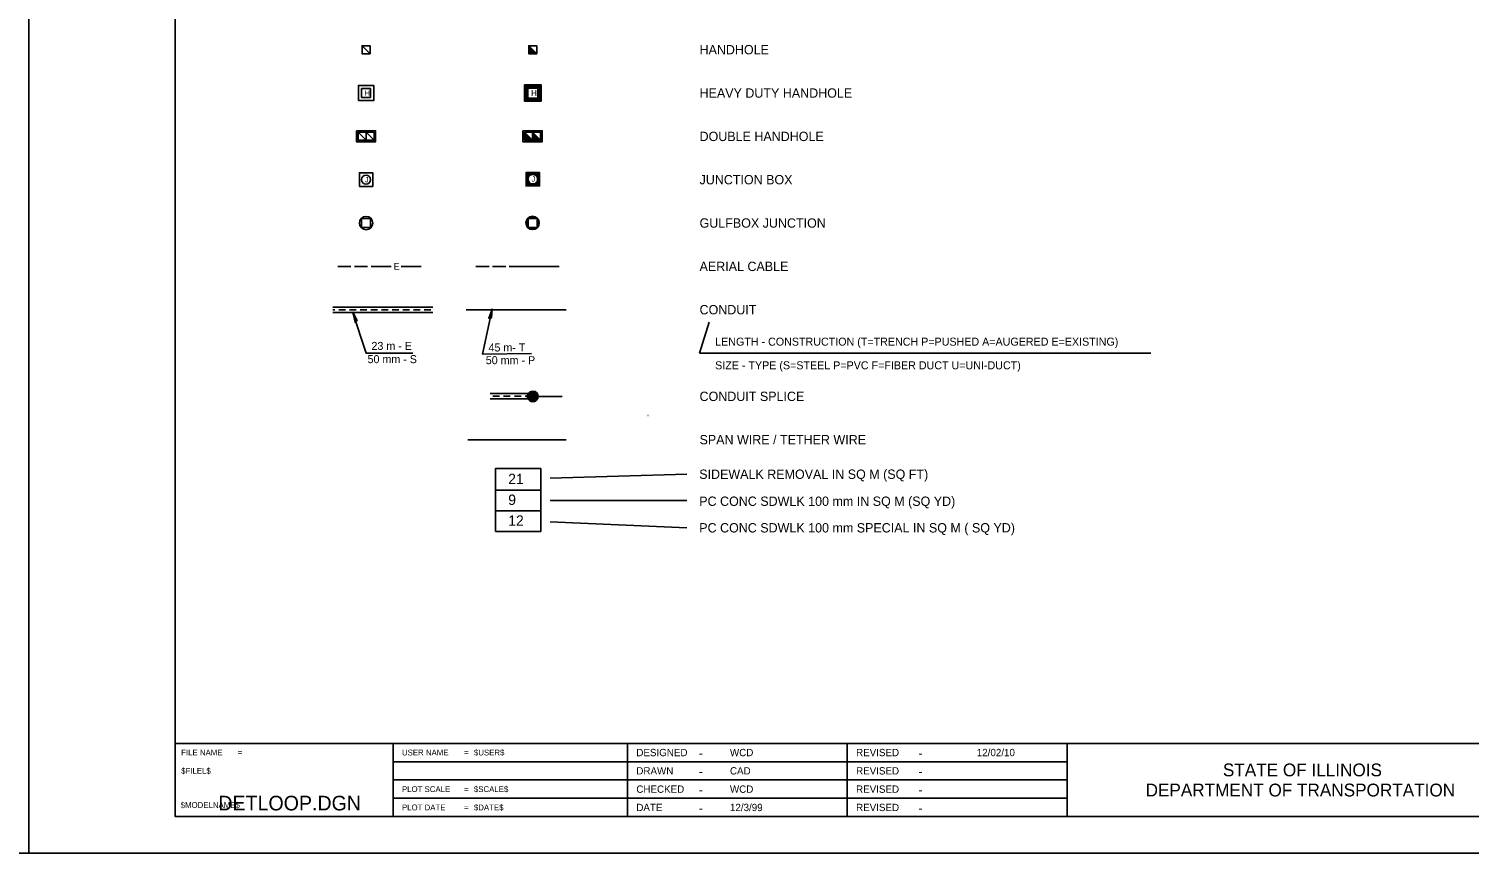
# Model space of a CAD drawing. Extents: x 1709823 to 1716999, y 1398858 to 1402388.
# Drawn here: x 1716318.6 to 1716711.9, y 1401552.1 to 1401777.3 of the extents above; entities that cross this region are included whole.
import ezdxf

# ---------------------------------------------------------------- set-up
doc = ezdxf.new("R2010")
doc.units = 0
for name, color, linetype in [('Level 48', 7, 'Continuous'), ('Sheets_50 Reference Boundary', 7, 'Continuous'), ('Sheets_General Details', 7, 'Continuous'), ('Sheets_Printer Plotting Border', 7, 'Continuous'), ('Signals_PR_Notes', 7, 'Continuous')]:
    doc.layers.add(name, color=color, linetype=linetype)

msp = doc.modelspace()

# ---------------------------------------------------------------- linework, layer by layer
at = {"layer": 'Level 48'}
msp.add_lwpolyline([(1716318.63, 1401992.13), (1716998.63, 1401992.13), (1716998.63, 1401552.13), (1716318.63, 1401552.13)], close=True, dxfattribs=at)
at = {"layer": 'Sheets_50 Reference Boundary'}
msp.add_lwpolyline([(1716358.63, 1401982.13), (1716988.63, 1401982.13), (1716988.63, 1401582.13), (1716358.63, 1401582.13)], close=True, dxfattribs=at)
at = {"layer": 'Sheets_General Details'}
for p, q in [((1716358.63, 1401582.13), (1716988.63, 1401582.13)), ((1716418.11, 1401582.13), (1716418.11, 1401562.13)), ((1716482.11, 1401582.13), (1716482.11, 1401562.13)), ((1716542.11, 1401582.13), (1716542.11, 1401562.13)), ((1716602.11, 1401582.13), (1716602.11, 1401562.13)), ((1716418.11, 1401577.13), (1716602.11, 1401577.13)), ((1716418.11, 1401572.13), (1716602.11, 1401572.13)), ((1716418.11, 1401567.13), (1716602.11, 1401567.13)), ((1716998.63, 1401552.13), (1716318.63, 1401552.13))]:
    msp.add_line(p, q, dxfattribs=at)
msp.add_lwpolyline([(1716358.63, 1401982.13), (1716988.63, 1401982.13), (1716988.63, 1401562.13), (1716358.63, 1401562.13)], close=True, dxfattribs=at)
at = {"layer": 'Sheets_Printer Plotting Border'}
for points in [[(1715638.63, 1401552.13), (1716318.63, 1401552.13), (1716318.63, 1401992.13), (1715638.63, 1401992.13)], [(1716318.63, 1401552.13), (1716998.63, 1401552.13), (1716998.63, 1401992.13), (1716318.63, 1401992.13)]]:
    msp.add_lwpolyline(points, close=True, dxfattribs=at)
at = {"layer": 'Signals_PR_Notes'}
for p, q in [((1716412.22, 1401734.27), (1716412.51, 1401734.27)), ((1716402.96, 1401712.43), (1716406.59, 1401712.43)), ((1716407.51, 1401712.43), (1716411.11, 1401712.43)), ((1716411.11, 1401712.43), (1716411.15, 1401712.43)), ((1716412.09, 1401712.43), (1716417.53, 1401712.43)), ((1716420.3, 1401712.43), (1716425.72, 1401712.43)), ((1716440.69, 1401712.43), (1716444.35, 1401712.43)), ((1716444.34, 1401712.38), (1716444.34, 1401712.42)), ((1716445.24, 1401712.43), (1716448.89, 1401712.43)), ((1716449.82, 1401712.43), (1716463.46, 1401712.43)), ((1716438.03, 1401700.59), (1716465.34, 1401700.59)), ((1716501.77, 1401688.76), (1716504.42, 1401697.17)), ((1716501.77, 1401688.76), (1716625.03, 1401688.76)), ((1716455.83, 1401676.9), (1716464.3, 1401676.9)), ((1716465.34, 1401665.08), (1716438.47, 1401665.08)), ((1716461.02, 1401654.6), (1716498.29, 1401655.66)), ((1716446.01, 1401651.26), (1716458.43, 1401651.26)), ((1716461.02, 1401648.51), (1716498.29, 1401648.51)), ((1716446.01, 1401645.63), (1716458.43, 1401645.63)), ((1716461.02, 1401642.61), (1716498.29, 1401641.01))]:
    msp.add_line(p, q, dxfattribs=at)
for points in [[(1716409.62, 1401772.7), (1716409.62, 1401770.52), (1716411.81, 1401770.52), (1716411.81, 1401772.7), (1716409.62, 1401772.7), (1716411.81, 1401770.52)], [(1716455.15, 1401772.7), (1716455.15, 1401770.52), (1716457.33, 1401770.52), (1716457.33, 1401772.7), (1716455.15, 1401772.7), (1716457.33, 1401770.52), (1716456.79, 1401770.79), (1716455.42, 1401770.79), (1716455.42, 1401772.16), (1716456.51, 1401771.06), (1716455.69, 1401771.06), (1716455.69, 1401771.61), (1716455.97, 1401771.34)], [(1716454, 1401757.53), (1716458.48, 1401757.53), (1716458.48, 1401762.02), (1716454, 1401762.02), (1716454, 1401757.53), (1716458.37, 1401757.64), (1716458.37, 1401761.91), (1716454.11, 1401761.91), (1716454.11, 1401757.64), (1716458.26, 1401757.75), (1716458.26, 1401761.8), (1716454.22, 1401761.8), (1716454.22, 1401757.75), (1716458.15, 1401757.86), (1716458.15, 1401761.69), (1716454.33, 1401761.69), (1716454.33, 1401757.86), (1716458.04, 1401757.97), (1716458.04, 1401761.58), (1716454.44, 1401761.58), (1716454.44, 1401757.97), (1716457.93, 1401758.08), (1716457.93, 1401761.47), (1716454.55, 1401761.47), (1716454.55, 1401758.08), (1716457.82, 1401758.19), (1716457.82, 1401761.36), (1716454.66, 1401761.36), (1716454.66, 1401758.19), (1716457.72, 1401758.3), (1716457.72, 1401761.25), (1716454.77, 1401761.25), (1716454.77, 1401758.3), (1716457.61, 1401758.41), (1716457.61, 1401761.14), (1716454.88, 1401761.14), (1716454.88, 1401758.41), (1716457.61, 1401758.41)], [(1716408.52, 1401749.07), (1716408.52, 1401746.88), (1716410.71, 1401746.88), (1716410.71, 1401749.07), (1716408.52, 1401749.07), (1716410.71, 1401746.88)], [(1716410.73, 1401749.07), (1716410.73, 1401746.88), (1716412.92, 1401746.88), (1716412.92, 1401749.07), (1716410.73, 1401749.07), (1716412.92, 1401746.88)], [(1716453.98, 1401749.08), (1716453.98, 1401746.89), (1716456.16, 1401746.89), (1716456.16, 1401749.08), (1716453.98, 1401749.08), (1716456.16, 1401746.89), (1716455.61, 1401747.17), (1716454.25, 1401747.17), (1716454.25, 1401748.53), (1716455.34, 1401747.44), (1716454.52, 1401747.44), (1716454.52, 1401747.99), (1716454.79, 1401747.71)], [(1716456.19, 1401749.07), (1716456.19, 1401746.88), (1716458.37, 1401746.88), (1716458.37, 1401749.07), (1716456.19, 1401749.07), (1716458.37, 1401746.88), (1716457.82, 1401747.16), (1716456.46, 1401747.16), (1716456.46, 1401748.52), (1716457.55, 1401747.43), (1716456.73, 1401747.43), (1716456.73, 1401747.98), (1716457.01, 1401747.7)], [(1716454.41, 1401734.4), (1716458.08, 1401734.4), (1716458.08, 1401738.07), (1716454.41, 1401738.07), (1716454.41, 1401734.4), (1716457.95, 1401734.53), (1716457.95, 1401737.94), (1716454.54, 1401737.94), (1716454.54, 1401734.53), (1716457.81, 1401734.67), (1716457.81, 1401737.81), (1716454.67, 1401737.81), (1716454.67, 1401734.67), (1716457.68, 1401734.8), (1716457.68, 1401737.68), (1716454.8, 1401737.68), (1716454.8, 1401734.8), (1716457.55, 1401734.93), (1716457.55, 1401737.55), (1716454.93, 1401737.55), (1716454.93, 1401734.93), (1716456.04, 1401734.93), (1716456.44, 1401734.93), (1716457.42, 1401734.99), (1716457.42, 1401735.65), (1716457.49, 1401735.85), (1716457.55, 1401736.17), (1716457.49, 1401736.7), (1716457.35, 1401736.96), (1716457.49, 1401736.9), (1716457.42, 1401737.42), (1716457.29, 1401737.42), (1716457.35, 1401736.96), (1716457.09, 1401737.22), (1716457.22, 1401737.22), (1716457.16, 1401737.49), (1716457.09, 1401737.22), (1716456.83, 1401737.42), (1716457.09, 1401737.42), (1716456.83, 1401737.42), (1716456.31, 1401737.55), (1716455.78, 1401737.49), (1716455.06, 1401737.42), (1716455.06, 1401736.83), (1716455.19, 1401737.29), (1716455.85, 1401737.49), (1716455.52, 1401737.35), (1716455.26, 1401737.16), (1716455.06, 1401736.83), (1716455, 1401736.7), (1716454.93, 1401736.3), (1716455.06, 1401735.06), (1716455.65, 1401735.06), (1716455.19, 1401735.19), (1716455, 1401735.85), (1716455.32, 1401735.32), (1716455.65, 1401735.06), (1716456.24, 1401734.93), (1716457.29, 1401735.13), (1716457.29, 1401735.45), (1716457.16, 1401735.19), (1716456.83, 1401735.06), (1716456.7, 1401734.99), (1716456.96, 1401735.13), (1716457.29, 1401735.45), (1716457.42, 1401735.65)], [(1716428.93, 1401701.32), (1716401.61, 1401701.32)], [(1716402.16, 1401700.59), (1716401.61, 1401700.59)], [(1716428.93, 1401699.86), (1716401.61, 1401699.86)], [(1716405.07, 1401700.59), (1716403.25, 1401700.59)], [(1716407.98, 1401700.59), (1716406.16, 1401700.59)], [(1716406.97, 1401699.97), (1716410.72, 1401688.76), (1716423.46, 1401688.76)], [(1716407.98, 1401697.48), (1716408.29, 1401697.68), (1716407.79, 1401698.58), (1716407.19, 1401699.74), (1716407.49, 1401698.37), (1716407.71, 1401697.16), (1716407.98, 1401697.48), (1716408.16, 1401697.67), (1716407.49, 1401698.92), (1716407.77, 1401697.38), (1716407.97, 1401697.7), (1716407.71, 1401698.29), (1716407.83, 1401697.67)], [(1716410.9, 1401700.59), (1716409.07, 1401700.59)], [(1716413.81, 1401700.59), (1716411.99, 1401700.59)], [(1716416.72, 1401700.59), (1716414.9, 1401700.59)], [(1716419.64, 1401700.59), (1716417.82, 1401700.59)], [(1716422.55, 1401700.59), (1716420.73, 1401700.59)], [(1716425.46, 1401700.59), (1716423.64, 1401700.59)], [(1716428.38, 1401700.59), (1716426.56, 1401700.59)], [(1716445.14, 1401700.74), (1716442.5, 1401688.49), (1716455.85, 1401688.62)], [(1716444.6, 1401698.41), (1716444.97, 1401698.41), (1716445.03, 1401699.44), (1716445.14, 1401700.74), (1716444.66, 1401699.43), (1716444.2, 1401698.28), (1716444.6, 1401698.41), (1716444.85, 1401698.47), (1716444.96, 1401699.89), (1716444.36, 1401698.44), (1716444.71, 1401698.6), (1716444.81, 1401699.24), (1716444.58, 1401698.65)], [(1716456.48, 1401677.72), (1716444.61, 1401677.72)], [(1716456.24, 1401676.92), (1716456.24, 1401676.74), (1716456.24, 1401676.92), (1716456.19, 1401678.31), (1716455.47, 1401678.16), (1716455.08, 1401677.76), (1716454.82, 1401677.18), (1716454.81, 1401676.61), (1716454.97, 1401676.19), (1716455.3, 1401675.78), (1716455.8, 1401675.53), (1716456.25, 1401675.44), (1716456.71, 1401675.54), (1716457.17, 1401675.83), (1716457.57, 1401676.31), (1716457.71, 1401676.86), (1716457.58, 1401677.47), (1716457.3, 1401677.91), (1716456.89, 1401678.23), (1716456.19, 1401678.29), (1716455.61, 1401678.15), (1716455.16, 1401677.75), (1716454.91, 1401677.16), (1716454.9, 1401676.62), (1716455.11, 1401676.11), (1716455.46, 1401675.75), (1716456.12, 1401675.53), (1716456.86, 1401675.69), (1716457.35, 1401676.08), (1716457.61, 1401676.73), (1716457.5, 1401677.49), (1716457.14, 1401677.99), (1716456.59, 1401678.22), (1716456.02, 1401678.2), (1716455.63, 1401678.07), (1716455.19, 1401677.65), (1716454.96, 1401677.08), (1716455.04, 1401676.47), (1716455.18, 1401676.13), (1716455.71, 1401675.74), (1716456.18, 1401675.64), (1716456.71, 1401675.76), (1716457.25, 1401676.11), (1716457.52, 1401676.78), (1716457.46, 1401677.46), (1716457.07, 1401677.94), (1716456.5, 1401678.15), (1716455.98, 1401678.1), (1716455.59, 1401677.91), (1716455.19, 1401677.4), (1716455.06, 1401677.05), (1716455.18, 1401676.32), (1716455.75, 1401675.8), (1716456.48, 1401675.78), (1716457.14, 1401676.12), (1716457.43, 1401676.77), (1716457.37, 1401677.45), (1716457, 1401677.86), (1716456.46, 1401678.06), (1716456, 1401678.02), (1716455.6, 1401677.81), (1716455.26, 1401677.28), (1716455.18, 1401676.98), (1716455.23, 1401676.47), (1716455.51, 1401676.13), (1716455.91, 1401675.88), (1716456.52, 1401675.89), (1716457.13, 1401676.26), (1716457.34, 1401676.82), (1716457.25, 1401677.46), (1716456.8, 1401677.85), (1716456.25, 1401677.96), (1716455.72, 1401677.76), (1716455.45, 1401677.43), (1716455.27, 1401676.89), (1716455.38, 1401676.44), (1716455.95, 1401675.96), (1716456.65, 1401676.06), (1716457.14, 1401676.48), (1716457.29, 1401676.96), (1716457.18, 1401677.38), (1716456.79, 1401677.74), (1716456.21, 1401677.85), (1716455.75, 1401677.63), (1716455.5, 1401677.37), (1716455.39, 1401676.86), (1716455.48, 1401676.48), (1716455.95, 1401676.08), (1716456.62, 1401676.17), (1716457.08, 1401676.52), (1716457.21, 1401676.95), (1716457.05, 1401677.3), (1716456.71, 1401677.64), (1716456.22, 1401677.7), (1716455.77, 1401677.49), (1716455.5, 1401677.01), (1716455.56, 1401676.55), (1716455.95, 1401676.23), (1716456.57, 1401676.26), (1716457.01, 1401676.59), (1716457.07, 1401676.96)], [(1716456.48, 1401676.26), (1716444.61, 1401676.26)], [(1716447.19, 1401676.99), (1716445.37, 1401676.99)], [(1716450.1, 1401676.99), (1716448.28, 1401676.99)], [(1716453.02, 1401676.99), (1716451.2, 1401676.99)], [(1716455.93, 1401676.99), (1716454.11, 1401676.99)], [(1716457.07, 1401676.96), (1716456.7, 1401677.53), (1716456.22, 1401677.57), (1716455.82, 1401677.39), (1716455.62, 1401676.93), (1716455.68, 1401676.56), (1716455.99, 1401676.34), (1716456.54, 1401676.37), (1716456.94, 1401676.63), (1716456.95, 1401676.97), (1716456.67, 1401677.41), (1716456.19, 1401677.42), (1716455.88, 1401677.31), (1716455.72, 1401676.85), (1716455.97, 1401676.5), (1716456.52, 1401676.47), (1716456.86, 1401676.66), (1716456.85, 1401677.05), (1716456.53, 1401677.37), (1716455.94, 1401677.24), (1716455.82, 1401676.88), (1716456.14, 1401676.54), (1716456.52, 1401676.6), (1716456.79, 1401676.78), (1716456.77, 1401677.05), (1716456.43, 1401677.27), (1716456.04, 1401677.16), (1716455.99, 1401676.87), (1716456.24, 1401676.65), (1716456.71, 1401676.86), (1716456.58, 1401677.1), (1716456.19, 1401677.16), (1716456.09, 1401676.98), (1716456.22, 1401676.78), (1716456.64, 1401676.89), (1716456.48, 1401677.08), (1716456.21, 1401677.04), (1716456.23, 1401676.88), (1716456.47, 1401676.91), (1716456.43, 1401676.99), (1716456.23, 1401676.96)], [(1716487.72, 1401671.73), (1716487.65, 1401671.73)]]:
    msp.add_lwpolyline(points, dxfattribs=at)
for points in [[(1716408.64, 1401757.7), (1716412.79, 1401757.7), (1716412.79, 1401761.85), (1716408.64, 1401761.85)], [(1716409.51, 1401758.57), (1716409.51, 1401760.98), (1716411.92, 1401760.98), (1716411.92, 1401758.57)], [(1716408.07, 1401749.47), (1716408.07, 1401746.46), (1716413.33, 1401746.46), (1716413.33, 1401749.47)], [(1716453.54, 1401749.49), (1716453.54, 1401746.48), (1716458.8, 1401746.48), (1716458.8, 1401749.49)], [(1716408.89, 1401734.28), (1716408.89, 1401738), (1716412.54, 1401738), (1716412.54, 1401734.28)], [(1716411.95, 1401723.06), (1716409.51, 1401723.06), (1716409.51, 1401725.5), (1716411.95, 1401725.5)], [(1716457.43, 1401723.08), (1716454.98, 1401723.08), (1716454.98, 1401725.52), (1716457.43, 1401725.52)], [(1716446.01, 1401640.05), (1716446.01, 1401657.2), (1716458.43, 1401657.2), (1716458.43, 1401640.05)]]:
    msp.add_lwpolyline(points, close=True, dxfattribs=at)
for centre, radius in [((1716410.72, 1401736.1), 1.24), ((1716410.72, 1401724.26), 1.83), ((1716456.18, 1401724.29), 1.83)]:
    msp.add_circle(centre, radius, dxfattribs=at)
for centre, radius, start, end in [((1716456.18, 1401724.29), 1.74, 45.242, 44.331), ((1716456.18, 1401724.29), 1.65, 136.5579, 223.4421), ((1716456.18, 1401724.29), 1.57, 139.8632, 220.1368), ((1716456.18, 1401724.29), 1.49, 143.5818, 216.4012), ((1716456.18, 1401724.29), 1.42, 147.8816, 212.1228), ((1716456.18, 1401724.29), 1.35, 153.0283, 206.9027), ((1716456.18, 1401724.29), 1.65, 48.3401, 131.6757), ((1716456.18, 1401724.29), 1.57, 51.9743, 128.0432), ((1716456.18, 1401724.29), 1.49, 56.0444, 124.0558), ((1716456.18, 1401724.29), 1.42, 60.8025, 119.1709), ((1716456.18, 1401724.29), 1.35, 66.8905, 113.2978), ((1716456.18, 1401724.29), 1.28, 75.3755, 104.4434), ((1716456.18, 1401724.29), 1.65, 318.8061, 41.1939), ((1716456.18, 1401724.29), 1.57, 322.4164, 37.5835), ((1716456.18, 1401724.29), 1.49, 326.552, 33.4894), ((1716456.18, 1401724.29), 1.42, 331.3861, 28.5833), ((1716456.18, 1401724.29), 1.35, 337.5802, 22.4678), ((1716456.18, 1401724.29), 1.28, 159.7795, 200.4048), ((1716456.18, 1401724.28), 1.21, 171.1555, 188.8955), ((1716456.18, 1401724.29), 1.65, 226.9615, 313.023), ((1716456.18, 1401724.29), 1.57, 230.3058, 309.6771), ((1716456.18, 1401724.29), 1.49, 234.0347, 305.9151), ((1716456.18, 1401724.29), 1.42, 238.4243, 301.6861), ((1716456.18, 1401724.29), 1.35, 243.6261, 296.3141), ((1716456.18, 1401724.29), 1.28, 250.4849, 289.4758), ((1716456.18, 1401724.28), 1.21, 262.8877, 277.6806), ((1716456.18, 1401724.29), 1.28, 346.3829, 13.3402)]:
    msp.add_arc(centre, radius, start, end, dxfattribs=at)

# ---------------------------------------------------------------- texts
at = {"layer": 'Sheets_General Details'}
for s, p in [('FILE NAME', (1716360.23, 1401578.83)), ('=', (1716375.68, 1401578.83)), ('USER NAME', (1716420.51, 1401578.83)), ('=', (1716437.47, 1401578.83)), ('$USER$', (1716440.16, 1401578.83)), ('$FILEL$', (1716360.23, 1401573.83)), ('PLOT SCALE', (1716420.51, 1401568.83)), ('=', (1716437.47, 1401568.83)), ('$SCALE$', (1716440.16, 1401568.83)), ('$MODELNAME$', (1716360.09, 1401564.49)), ('PLOT DATE', (1716420.51, 1401563.83)), ('=', (1716437.47, 1401563.83)), ('$DATE$', (1716440.16, 1401563.83))]:
    msp.add_text(s, height=1.6, rotation=360, dxfattribs=at).set_placement(p)
for s, height, p in [('DESIGNED', 2, (1716484.51, 1401578.63)), ('-', 2.4, (1716501.59, 1401578.23)), ('WCD', 2, (1716510.07, 1401578.63)), ('REVISED', 2, (1716544.51, 1401578.63)), ('-', 2.4, (1716561.59, 1401578.23)), ('12/02/10', 2, (1716577.47, 1401578.63)), ('DRAWN', 2, (1716484.51, 1401573.63)), ('CAD', 2, (1716510.07, 1401573.63)), ('REVISED', 2, (1716544.51, 1401573.63)), ('STATE OF ILLINOIS', 3.5, (1716644.66, 1401573.13)), ('-', 2.4, (1716501.59, 1401573.23)), ('-', 2.4, (1716561.59, 1401573.23)), ('DETLOOP.DGN', 4, (1716370.39, 1401563.82)), ('CHECKED', 2, (1716484.51, 1401568.63)), ('-', 2.4, (1716501.59, 1401568.23)), ('WCD', 2, (1716510.07, 1401568.63)), ('REVISED', 2, (1716544.51, 1401568.63)), ('-', 2.4, (1716561.59, 1401568.23)), ('DEPARTMENT OF TRANSPORTATION', 3.5, (1716623.56, 1401567.63)), ('DATE', 2, (1716484.51, 1401563.63)), ('-', 2.4, (1716501.59, 1401563.23)), ('12/3/99  ', 2, (1716510.07, 1401563.63)), ('REVISED', 2, (1716544.51, 1401563.63)), ('-', 2.4, (1716561.59, 1401563.23))]:
    msp.add_text(s, height=height, dxfattribs=at).set_placement(p)
at = {"layer": 'Signals_PR_Notes'}
for s, height, p in [('HANDHOLE', 2.549, (1716501.77, 1401770.34)), ('H', 1.48, (1716410.29, 1401759.03)), ('H', 1.62, (1716455.78, 1401758.96)), ('HEAVY DUTY HANDHOLE', 2.5494, (1716501.77, 1401758.5)), ('DOUBLE HANDHOLE', 2.5494, (1716501.77, 1401746.66)), ('J', 1.46, (1716410.35, 1401735.38)), ('J', 1.44, (1716455.88, 1401735.59)), ('JUNCTION BOX', 2.5494, (1716501.77, 1401734.83)), ('GULFBOX JUNCTION', 2.5494, (1716501.77, 1401722.99)), ('E', 1.82, (1716418.26, 1401711.52)), ('AERIAL CABLE', 2.5494, (1716501.77, 1401711.15)), ('CONDUIT', 2.549, (1716501.77, 1401699.32)), ('23 m - E', 2.186, (1716412.19, 1401689.61)), ('45 m- T', 2.186, (1716444.15, 1401689.18)), ('LENGTH - CONSTRUCTION (T=TRENCH P=PUSHED A=AUGERED E=EXISTING)', 2.1852, (1716506.03, 1401690.77)), ('50 mm - S', 2.186, (1716411.12, 1401685.99)), ('50 mm - P', 2.186, (1716443.4, 1401685.71)), ('SIZE - TYPE (S=STEEL P=PVC F=FIBER DUCT U=UNI-DUCT)', 2.1852, (1716506.03, 1401684.31)), ('CONDUIT SPLICE', 2.5494, (1716501.77, 1401675.65)), ('SPAN WIRE / TETHER WIRE', 2.5494, (1716501.77, 1401663.81)), (' 21', 2.845, (1716448.47, 1401652.94)), ('SIDEWALK REMOVAL IN SQ M (SQ FT)', 2.55, (1716501.68, 1401654.38)), (' 9 ', 2.846, (1716448.47, 1401647.25)), ('PC CONC SDWLK 100 mm IN SQ M (SQ YD)', 2.55, (1716501.68, 1401647)), (' 12', 2.845, (1716448.47, 1401641.56)), ('PC CONC SDWLK 100 mm SPECIAL IN SQ M ( SQ YD)', 2.55, (1716501.68, 1401639.74))]:
    msp.add_text(s, height=height, dxfattribs=at).set_placement(p)

doc.saveas('drawing.dxf')
